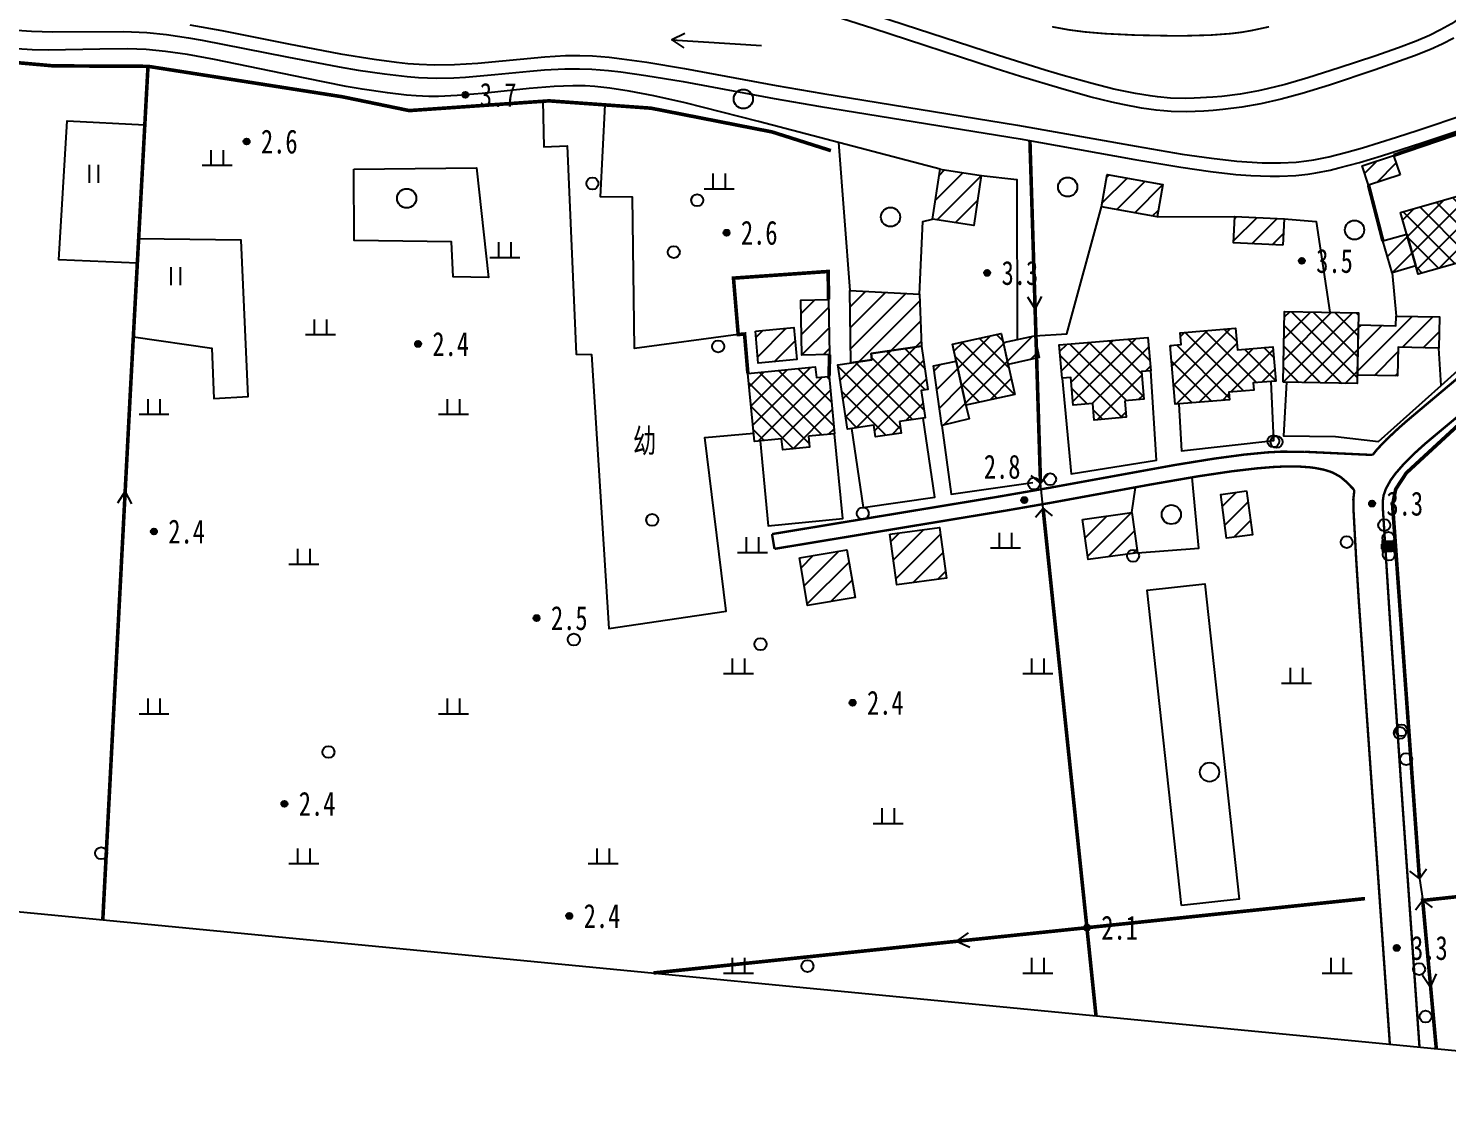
# Model space of a CAD drawing. Header units: metres. Extents: x 494039 to 619385, y 3351420 to 3402703.
# Drawn here: x 590308.2 to 590545.1, y 3392370.4 to 3392551 of the extents above; entities that cross this region are included whole.
import ezdxf
from ezdxf.enums import TextEntityAlignment as Align

# ---------------------------------------------------------------- set-up
doc = ezdxf.new("R2010")
doc.units = ezdxf.units.M
for name, pattern in [('2180', [0]), ('2430', [0]), ('2450', [0]), ('8521', [0]), ('9610', [0])]:
    doc.linetypes.add(name, pattern=pattern)
for name, color, linetype in [('210100', 130, 'Continuous'), ('220200', 130, 'Continuous'), ('220900', 130, '2180'), ('261301', 141, 'Continuous'), ('310300', 8, 'Continuous'), ('310500', 8, 'Continuous'), ('380201', 8, '2430'), ('380202', 8, '2450'), ('420500', 8, 'Continuous'), ('510301', 8, 'Continuous'), ('510402', 8, 'Continuous'), ('720100', 8, 'Continuous'), ('760201', 8, '8521'), ('810100', 8, '9610'), ('810302', 8, 'Continuous'), ('810501', 8, 'Continuous'), ('810502', 8, 'Continuous'), ('810600', 8, 'Continuous'), ('范围线', 8, 'Continuous')]:
    doc.layers.add(name, color=color, linetype=linetype)
doc.layers.add('710101', color=8, linetype='Continuous', lineweight=0)
pattern_1 = [(45, (0, 0), (-1.767766953, 1.767766953), []), (135, (0, 0), (-1.767766953, -1.767766953), [])]
pattern_2 = [(45, (0, 0), (-1.767766953, 1.767766953), [])]

# ---------------------------------------------------------------- blocks, each defined once
blk = doc.blocks.new('gc170')
at = {"linetype": 'Continuous'}
blk.add_circle((0, 0), 0.5, dxfattribs=at)
blk = doc.blocks.new('gu')
at = {"flags": 128}
for points in [[(3.75, 0), (-3.75, 0)], [(2.71, -0.6), (3.75, 0), (3.75, 0), (2.71, 0.6)]]:
    blk.add_lwpolyline(points, dxfattribs=at)
blk = doc.blocks.new('p_point')
for radius in [0.25, 0.2, 0.15, 0.1, 0.05]:
    blk.add_circle((0, 0), radius)
blk.add_point((0, 0))
blk = doc.blocks.new('vm')
at = {"linetype": 'Continuous'}
for p, q in [((-0.5, 0), (-0.5, 1.3)), ((0.5, 1.3), (0.5, 0)), ((1.25, 0), (-1.25, 0))]:
    blk.add_line(p, q, dxfattribs=at)
blk = doc.blocks.new('v1')
blk.add_circle((0, 0), 0.8)
blk = doc.blocks.new('ve')
at = {"color": 0, "linetype": 'Continuous'}
for p, q in [((-0.4, 1.5), (-0.4, 0)), ((0.4, 0), (0.4, 1.5))]:
    blk.add_line(p, q, dxfattribs=at)
blk = doc.blocks.new('1-3&1-4')
at = {"layer": '310300', "linetype": 'Continuous'}
h = blk.add_hatch(dxfattribs=at)
h.set_pattern_fill('ANSI31', color=8, scale=20, style=0)
h.set_pattern_definition(pattern_2)
h.paths.add_polyline_path([(590537.2778, 3392526.6155), (590532.0159, 3392524.882), (590530.9537, 3392528.1062), (590536.2157, 3392529.8397)])
h = blk.add_hatch(dxfattribs=at)
h.set_pattern_fill('ANSI31', color=8, scale=20, style=0)
h.set_pattern_definition(pattern_2)
h.paths.add_polyline_path([(590460.4734, 3392527.5184), (590467.3419, 3392526.4799), (590466.082, 3392518.1474), (590459.2136, 3392519.1859)])
h = blk.add_hatch(dxfattribs=at)
h.set_pattern_fill('ANSI31', color=8, scale=20, style=0)
h.set_pattern_definition(pattern_2)
h.paths.add_polyline_path([(590496.7136, 3392519.5897), (590487.4151, 3392521.2455), (590488.3773, 3392526.6491), (590497.6758, 3392524.9933)])
h = blk.add_hatch(dxfattribs=at)
h.set_pattern_fill('ANSI31', color=8, scale=20, style=0)
h.set_pattern_definition(pattern_2)
h.paths.add_polyline_path([(590517.7128, 3392514.8444), (590509.4767, 3392515.242), (590509.69, 3392519.6584), (590517.926, 3392519.2608)])
h = blk.add_hatch(dxfattribs=at)
h.set_pattern_fill('ANSI31', color=8, scale=20, style=0)
h.set_pattern_definition(pattern_2)
h.paths.add_polyline_path([(590538.3982, 3392516.7062), (590539.9259, 3392511.376), (590535.9399, 3392510.2336), (590534.4122, 3392515.5638)])
h = blk.add_hatch(dxfattribs=at)
h.set_pattern_fill('ANSI31', color=8, scale=20, style=0)
h.set_pattern_definition(pattern_2)
h.paths.add_polyline_path([(590445.5414, 3392495.206), (590445.411, 3392507.3021), (590457.029, 3392506.6835), (590457.3443, 3392497.9919), (590448.9434, 3392496.768), (590449.0956, 3392495.7238)])
h = blk.add_hatch(dxfattribs=at)
h.set_pattern_fill('ANSI31', color=8, scale=20, style=0)
h.set_pattern_definition(pattern_2)
h.paths.add_polyline_path([(590441.8512, 3392505.7843), (590442.0239, 3392496.606), (590437.3626, 3392496.5183), (590437.1899, 3392505.6966)])
h = blk.add_hatch(dxfattribs=at)
h.set_pattern_fill('ANSI31', color=8, scale=20, style=0)
h.set_pattern_definition(pattern_2)
h.paths.add_polyline_path([(590530.316, 3392501.5341), (590536.5975, 3392501.4117), (590536.6287, 3392503.016), (590543.8569, 3392502.8752), (590543.7558, 3392497.6849), (590536.9453, 3392497.8176), (590536.8522, 3392493.0399), (590530.153, 3392493.1705)])
h = blk.add_hatch(dxfattribs=at)
h.set_pattern_fill('ANSI31', color=8, scale=20, style=0)
h.set_pattern_definition(pattern_2)
h.paths.add_polyline_path([(590429.6144, 3392500.4911), (590436.0433, 3392501.0893), (590436.541, 3392495.7417), (590430.1121, 3392495.1435)])
h = blk.add_hatch(dxfattribs=at)
h.set_pattern_fill('ANSI31', color=8, scale=20, style=0)
h.set_pattern_definition(pattern_2)
h.paths.add_polyline_path([(590471.8317, 3392494.9519), (590471.0314, 3392498.5847), (590476.2309, 3392499.7301), (590477.0312, 3392496.0973)])
h = blk.add_hatch(dxfattribs=at)
h.set_pattern_fill('ANSI31', color=8, scale=20, style=0)
h.set_pattern_definition(pattern_2)
h.paths.add_polyline_path([(590463.1534, 3392495.5129), (590464.7766, 3392488.1446), (590465.3426, 3392485.872), (590460.7668, 3392484.7322), (590459.3904, 3392494.7133)])
h = blk.add_hatch(dxfattribs=at)
h.set_pattern_fill('ANSI31', color=8, scale=20, style=0)
h.set_pattern_definition(pattern_2)
h.paths.add_polyline_path([(590511.6602, 3392473.8309), (590512.6414, 3392466.4971), (590508.32, 3392465.919), (590507.3389, 3392473.2528)])
h = blk.add_hatch(dxfattribs=at)
h.set_pattern_fill('ANSI31', color=8, scale=20, style=0)
h.set_pattern_definition(pattern_2)
h.paths.add_polyline_path([(590484.2544, 3392469.0719), (590492.4932, 3392470.202), (590493.4133, 3392463.4941), (590485.1745, 3392462.3641)])
h = blk.add_hatch(dxfattribs=at)
h.set_pattern_fill('ANSI31', color=8, scale=20, style=0)
h.set_pattern_definition(pattern_2)
h.paths.add_polyline_path([(590452.0588, 3392466.607), (590460.3515, 3392467.7512), (590461.5195, 3392459.2864), (590453.2268, 3392458.1422)])
h = blk.add_hatch(dxfattribs=at)
h.set_pattern_fill('ANSI31', color=8, scale=20, style=0)
h.set_pattern_definition(pattern_2)
h.paths.add_polyline_path([(590436.9799, 3392462.6514), (590444.9118, 3392464.0065), (590446.273, 3392456.0389), (590438.3411, 3392454.6838)])
at = {"layer": '310500', "linetype": 'Continuous'}
h = blk.add_hatch(dxfattribs=at)
h.set_pattern_fill('ANSI37', color=8, scale=20, style=0)
h.set_pattern_definition(pattern_1)
h.paths.add_polyline_path([(590551.3377, 3392524.32), (590552.8393, 3392519.0807), (590551.9572, 3392518.8279), (590553.0974, 3392514.8496), (590548.2828, 3392513.4697), (590548.5984, 3392512.3685), (590540.3214, 3392509.9962), (590537.3639, 3392520.3149)])
h = blk.add_hatch(dxfattribs=at)
h.set_pattern_fill('ANSI37', color=8, scale=20, style=0)
h.set_pattern_definition(pattern_1)
h.paths.add_polyline_path([(590517.7418, 3392491.9802), (590517.9722, 3392503.8046), (590530.3555, 3392503.5632), (590530.1251, 3392491.7388)])
h = blk.add_hatch(dxfattribs=at)
h.set_pattern_fill('ANSI37', color=8, scale=20, style=0)
h.set_pattern_definition(pattern_1)
h.paths.add_polyline_path([(590472.9354, 3392489.942), (590464.7766, 3392488.1446), (590462.5337, 3392498.3259), (590470.6925, 3392500.1232)])
h = blk.add_hatch(dxfattribs=at)
h.set_pattern_fill('ANSI37', color=8, scale=20, style=0)
h.set_pattern_definition(pattern_1)
h.paths.add_polyline_path([(590491.3117, 3392488.8799), (590491.5475, 3392486.1262), (590486.1908, 3392485.6675), (590485.955, 3392488.4212), (590482.7062, 3392488.1429), (590482.3087, 3392492.7846), (590480.8281, 3392492.6578), (590480.3542, 3392498.1906), (590495.1586, 3392499.4586), (590495.6365, 3392493.8787), (590494.0839, 3392493.7457), (590494.4774, 3392489.1511)])
h = blk.add_hatch(dxfattribs=at)
h.set_pattern_fill('ANSI37', color=8, scale=20, style=0)
h.set_pattern_definition(pattern_1)
h.paths.add_polyline_path([(590498.908, 3392498.1165), (590500.7215, 3392498.2685), (590500.5587, 3392500.212), (590509.8248, 3392500.9886), (590510.1269, 3392497.3837), (590516.038, 3392497.8791), (590516.5158, 3392492.1785), (590512.7774, 3392491.8652), (590512.8777, 3392490.6676), (590508.694, 3392490.317), (590508.8003, 3392489.0482), (590499.7316, 3392488.2883)])
h = blk.add_hatch(dxfattribs=at)
h.set_pattern_fill('ANSI37', color=8, scale=20, style=0)
h.set_pattern_definition(pattern_1)
h.paths.add_polyline_path([(590453.6869, 3392485.4227), (590453.9675, 3392483.4964), (590449.6612, 3392482.869), (590449.3806, 3392484.7953), (590444.9842, 3392484.1548), (590443.4193, 3392494.8968), (590449.0956, 3392495.7238), (590448.9434, 3392496.768), (590457.3443, 3392497.9919), (590458.3965, 3392490.7699), (590457.3147, 3392490.6123), (590457.9796, 3392486.0481)])
h = blk.add_hatch(dxfattribs=at)
h.set_pattern_fill('ANSI37', color=8, scale=20, style=0)
h.set_pattern_definition(pattern_1)
h.paths.add_polyline_path([(590438.4887, 3392482.9569), (590438.6652, 3392481.15), (590434.18, 3392480.7119), (590434.0035, 3392482.5188), (590429.4771, 3392482.0767), (590428.3654, 3392493.4576), (590439.6342, 3392494.5583), (590439.8116, 3392492.7422), (590441.9182, 3392492.948), (590442.8524, 3392483.3832)])
at = {"layer": '210100', "color": 141, "linetype": 'Continuous', "flags": 128}
for points in [[(590546.2419, 3392549.4313), (590544.3398, 3392548.4279), (590542.3745, 3392547.5246), (590539.685, 3392546.4348), (590533.1199, 3392544.1187), (590525.4924, 3392541.5832), (590520.9102, 3392540.1785), (590517.4456, 3392539.2326), (590514.0168, 3392538.4461), (590510.8669, 3392537.8876), (590507.6875, 3392537.4731), (590506.0921, 3392537.3207), (590504.4953, 3392537.2074), (590501.6238, 3392537.1134), (590499.0819, 3392537.1693), (590497.8235, 3392537.2554), (590496.576, 3392537.3804), (590494.0933, 3392537.7297), (590491.0079, 3392538.3123), (590489.1641, 3392538.7213), (590485.4888, 3392539.6375), (590480.6069, 3392540.9997), (590473.917, 3392543.0257), (590469.6705, 3392544.3669), (590449.2398, 3392551.0176), (590440.3187, 3392553.8519)], [(590335.1825, 3392551.6503), (590340.5002, 3392550.6631), (590351.6525, 3392548.4452), (590360.3618, 3392546.8175), (590365.9679, 3392545.8975), (590369.7104, 3392545.3953), (590371.584, 3392545.1964), (590373.4597, 3392545.0448), (590375.9646, 3392544.9379), (590379.3683, 3392544.995), (590383.2666, 3392545.2566), (590394.487, 3392546.3033), (590397.8961, 3392546.4884), (590400.3264, 3392546.5108), (590402.4282, 3392546.4319), (590405.2255, 3392546.2087), (590407.3206, 3392545.9753), (590411.5056, 3392545.392), (590417.7755, 3392544.3441), (590433.0886, 3392541.5263), (590440.8686, 3392540.1785), (590473.3884, 3392534.9045), (590493.2365, 3392531.3609), (590500.9107, 3392530.0618), (590505.8119, 3392529.3474), (590510.0346, 3392528.8745), (590514.2387, 3392528.6171), (590517.3013, 3392528.5998), (590519.916, 3392528.7315), (590521.6482, 3392528.9147), (590522.899, 3392529.1036), (590525.3831, 3392529.6005), (590528.374, 3392530.3551), (590530.9924, 3392531.1037), (590536.6955, 3392532.8758), (590540.3039, 3392534.0547), (590556.244, 3392539.3737)]]:
    blk.add_lwpolyline(points, dxfattribs=at)
at = {"layer": '220200', "color": 141, "linetype": 'Continuous', "const_width": 0.6, "flags": 128}
for points in [[(590320.64, 3392402.2366), (590325.2689, 3392490.8463), (590328.1869, 3392544.7062), (590312.3797, 3392544.7827), (590289.492, 3392546.8128), (590274.5716, 3392547.1684), (590231.566, 3392545.3905), (590228.5869, 3392545.0223), (590217.5472, 3392543.1823), (590196.0416, 3392544.8406), (590159.8085, 3392545.9413), (590147.5892, 3392544.5724), (590143.4433, 3392543.5767), (590140.0332, 3392541.3509), (590137.7433, 3392538.1794), (590136.3702, 3392533.9629), (590136.2406, 3392530.2562), (590137.1045, 3392525.3869)], [(590328.1869, 3392544.7062), (590360.6523, 3392539.6208), (590371.8143, 3392537.3155), (590395.1648, 3392538.942), (590412.1942, 3392537.7169), (590432.4211, 3392533.7499), (590442.2352, 3392530.6322)], [(590623.6272, 3392515.6098), (590579.4558, 3392502.2357), (590559.8907, 3392496.7147), (590538.3274, 3392476.8225), (590536.5607, 3392474.1274), (590536.0319, 3392471.5241), (590540.5197, 3392409.1445)], [(590543.3335, 3392380.7469), (590541.0627, 3392405.4735), (590653.7523, 3392417.693), (590740.8743, 3392427.913), (590785.774, 3392432.6528), (590860.8236, 3392441.1885), (590908.9897, 3392446.5299), (590958.8754, 3392452.3176), (591063.9107, 3392464.0498)], [(590531.4301, 3392405.7798), (590412.6022, 3392393.3623)]]:
    blk.add_lwpolyline(points, dxfattribs=at)
at = {"layer": '220200', "color": 141, "linetype": 'Continuous', "const_width": 0.6, "elevation": 3.0563, "flags": 128}
for points in [[(590477.2381, 3392475.1261), (590475.4696, 3392532.3171)], [(590484.9896, 3392400.9268), (590477.6633, 3392470.9233)], [(590484.9896, 3392400.9268), (590486.5056, 3392386.2307)]]:
    blk.add_lwpolyline(points, dxfattribs=at)
at = {"layer": '220900', "color": 141, "linetype": 'Continuous'}
for p, q in [((590477.2381, 3392475.1261), (590475.6887, 3392476.3908)), ((590477.2381, 3392475.1261), (590478.5028, 3392476.6755)), ((590477.6633, 3392470.9233), (590476.3986, 3392469.3739)), ((590477.6633, 3392470.9233), (590479.2127, 3392469.6586)), ((590540.5197, 3392409.1445), (590538.9138, 3392410.3366)), ((590540.5197, 3392409.1445), (590541.7118, 3392410.7504)), ((590541.0627, 3392405.4735), (590539.8706, 3392403.8676)), ((590541.0627, 3392405.4735), (590542.6686, 3392404.2814))]:
    blk.add_line(p, q, dxfattribs=at)
at = {"layer": '220900', "color": 141, "linetype": '2180', "flags": 128}
for points, elevation in [([(590477.6633, 3392470.9233), (590477.2381, 3392475.1261)], 3.0563), ([(590540.5197, 3392409.1445), (590541.0627, 3392405.4735)], 2.9914)]:
    blk.add_lwpolyline(points, dxfattribs=dict(at, elevation=elevation))
at = {"layer": '310300', "color": 8, "linetype": 'Continuous', "flags": 128}
for points in [[(590537.2778, 3392526.6155), (590532.0159, 3392524.882), (590530.9537, 3392528.1062), (590536.2157, 3392529.8397)], [(590445.5414, 3392495.206), (590445.411, 3392507.3021), (590457.029, 3392506.6835), (590457.3443, 3392497.9919), (590448.9434, 3392496.768), (590449.0956, 3392495.7238)], [(590530.316, 3392501.5341), (590536.5975, 3392501.4117), (590536.6287, 3392503.016), (590543.8569, 3392502.8752), (590543.7558, 3392497.6849), (590536.9453, 3392497.8176), (590536.8522, 3392493.0399), (590530.153, 3392493.1705)], [(590463.1534, 3392495.5129), (590464.7766, 3392488.1446), (590465.3426, 3392485.872), (590460.7668, 3392484.7322), (590459.3904, 3392494.7133)], [(590511.6602, 3392473.8309), (590512.6414, 3392466.4971), (590508.32, 3392465.919), (590507.3389, 3392473.2528)]]:
    blk.add_lwpolyline(points, close=True, dxfattribs=at)
for points, elevation in [([(590460.4734, 3392527.5184), (590467.3419, 3392526.4799), (590466.082, 3392518.1474), (590459.2136, 3392519.1859)], 7.1866), ([(590496.7136, 3392519.5897), (590487.4151, 3392521.2455), (590488.3773, 3392526.6491), (590497.6758, 3392524.9933)], 6.142), ([(590517.7128, 3392514.8444), (590509.4767, 3392515.242), (590509.69, 3392519.6584), (590517.926, 3392519.2608)], 6.8424), ([(590538.3982, 3392516.7062), (590539.9259, 3392511.376), (590535.9399, 3392510.2336), (590534.4122, 3392515.5638)], 6.2488), ([(590441.8512, 3392505.7843), (590442.0239, 3392496.606), (590437.3626, 3392496.5183), (590437.1899, 3392505.6966)], 6.1976), ([(590429.6144, 3392500.4911), (590436.0433, 3392501.0893), (590436.541, 3392495.7417), (590430.1121, 3392495.1435)], 6.8431), ([(590471.8317, 3392494.9519), (590471.0314, 3392498.5847), (590476.2309, 3392499.7301), (590477.0312, 3392496.0973)], 6.7838), ([(590484.2544, 3392469.0719), (590492.4932, 3392470.202), (590493.4133, 3392463.4941), (590485.1745, 3392462.3641)], 6.2525), ([(590452.0588, 3392466.607), (590460.3515, 3392467.7512), (590461.5195, 3392459.2864), (590453.2268, 3392458.1422)], 6.1783), ([(590436.9799, 3392462.6514), (590444.9118, 3392464.0065), (590446.273, 3392456.0389), (590438.3411, 3392454.6838)], 6.1783)]:
    blk.add_lwpolyline(points, close=True, dxfattribs=dict(at, elevation=elevation))
at = {"layer": '310500', "color": 8, "linetype": 'Continuous', "flags": 128}
for points in [[(590551.3377, 3392524.32), (590552.8393, 3392519.0807), (590551.9572, 3392518.8279), (590553.0974, 3392514.8496), (590548.2828, 3392513.4697), (590548.5984, 3392512.3685), (590540.3214, 3392509.9962), (590537.3639, 3392520.3149)], [(590517.7418, 3392491.9802), (590517.9722, 3392503.8046), (590530.3555, 3392503.5632), (590530.1251, 3392491.7388)], [(590491.3117, 3392488.8799), (590491.5475, 3392486.1262), (590486.1908, 3392485.6675), (590485.955, 3392488.4212), (590482.7062, 3392488.1429), (590482.3087, 3392492.7846), (590480.8281, 3392492.6578), (590480.3542, 3392498.1906), (590495.1586, 3392499.4586), (590495.6365, 3392493.8787), (590494.0839, 3392493.7457), (590494.4774, 3392489.1511)], [(590498.908, 3392498.1165), (590500.7215, 3392498.2685), (590500.5587, 3392500.212), (590509.8248, 3392500.9886), (590510.1269, 3392497.3837), (590516.038, 3392497.8791), (590516.5158, 3392492.1785), (590512.7774, 3392491.8652), (590512.8777, 3392490.6676), (590508.694, 3392490.317), (590508.8003, 3392489.0482), (590499.7316, 3392488.2883)], [(590453.6869, 3392485.4227), (590453.9675, 3392483.4964), (590449.6612, 3392482.869), (590449.3806, 3392484.7953), (590444.9842, 3392484.1548), (590443.4193, 3392494.8968), (590449.0956, 3392495.7238), (590448.9434, 3392496.768), (590457.3443, 3392497.9919), (590458.3965, 3392490.7699), (590457.3147, 3392490.6123), (590457.9796, 3392486.0481)]]:
    blk.add_lwpolyline(points, close=True, dxfattribs=at)
for points, elevation in [([(590472.9354, 3392489.942), (590464.7766, 3392488.1446), (590462.5337, 3392498.3259), (590470.6925, 3392500.1232)], 11.1248), ([(590438.4887, 3392482.9569), (590438.6652, 3392481.15), (590434.18, 3392480.7119), (590434.0035, 3392482.5188), (590429.4771, 3392482.0767), (590428.3654, 3392493.4576), (590439.6342, 3392494.5583), (590439.8116, 3392492.7422), (590441.9182, 3392492.948), (590442.8524, 3392483.3832)], 15.1409)]:
    blk.add_lwpolyline(points, close=True, dxfattribs=dict(at, elevation=elevation))
at = {"layer": '380201', "color": 8, "linetype": '2430', "const_width": 0.6, "flags": 128}
for points, elevation in [([(590547.5689, 3392533.7073), (590536.2157, 3392529.8397)], 6.116), ([(590532.0159, 3392524.882), (590534.4122, 3392515.5638)], 6.2199), ([(590441.8512, 3392505.7843), (590441.7706, 3392510.4609), (590425.9646, 3392509.351), (590426.7538, 3392499.9333), (590427.8153, 3392500.0223), (590428.3654, 3392493.4576)], 6.1976), ([(590441.9182, 3392492.948), (590442.0239, 3392496.606)], 6.1976)]:
    blk.add_lwpolyline(points, dxfattribs=dict(at, elevation=elevation))
at = {"layer": '380202', "color": 8, "linetype": '2450', "flags": 128}
for points in [[(590544.1293, 3392491.4199), (590555.1857, 3392501.3385), (590563.3981, 3392504.4099), (590557.6351, 3392527.4772)], [(590518.3154, 3392491.969), (590517.7907, 3392483.0203), (590526.5226, 3392482.9418), (590533.6677, 3392482.0558), (590544.1293, 3392491.4199), (590543.7558, 3392497.6849)], [(590480.8281, 3392492.6578), (590482.3751, 3392476.6863), (590496.6126, 3392478.9472), (590495.6365, 3392493.8787)], [(590500.3238, 3392488.3379), (590500.7902, 3392480.5016), (590516.225, 3392482.2578), (590515.739, 3392492.1134)], [(590445.6822, 3392484.2565), (590447.6032, 3392471.0703), (590459.577, 3392472.8147), (590457.656, 3392486.0009)], [(590430.3949, 3392482.1663), (590431.7763, 3392468.0238), (590444.2338, 3392469.2407), (590442.8524, 3392483.3832)], [(590460.7668, 3392484.7322), (590462.3069, 3392473.2897), (590475.9561, 3392475.2317)]]:
    blk.add_lwpolyline(points, dxfattribs=at)
at = {"layer": '420500', "color": 8, "linetype": 'Continuous', "const_width": 0.4, "flags": 128}
for points in [[(590540.5276, 3392381.0177), (590537.7566, 3392420.5771), (590535.6454, 3392451.5048), (590534.428, 3392470.6029), (590534.4045, 3392472.1752), (590534.5319, 3392473.0881), (590534.9115, 3392474.1732), (590535.7137, 3392475.6238), (590536.4947, 3392476.702), (590537.9967, 3392478.4244), (590539.524, 3392479.9486), (590541.478, 3392481.7176), (590551.643, 3392490.2006)], [(590532.7064, 3392479.8323), (590533.4531, 3392480.7723), (590535.0227, 3392482.4164), (590537.0512, 3392484.3165), (590538.3803, 3392485.4873), (590549.5421, 3392494.8722), (590552.7232, 3392497.6614), (590555.6308, 3392500.3322), (590556.7456, 3392501.1121), (590557.8415, 3392501.6994), (590559.344, 3392502.3398), (590560.2956, 3392502.6859), (590563.6608, 3392503.7565), (590569.0614, 3392505.294), (590579.4794, 3392508.1657), (590588.422, 3392510.8763), (590605.5819, 3392516.2817), (590619.748, 3392520.8998)], [(590432.4003, 3392466.6266), (590469.9959, 3392472.8337), (590478.7356, 3392474.3513), (590499.6925, 3392478.1626), (590506.2898, 3392479.2285), (590511.2025, 3392479.8841), (590515.0944, 3392480.2629), (590517.3853, 3392480.3838), (590521.3796, 3392480.3627)], [(590521.3796, 3392480.3627), (590532.7064, 3392479.8323)], [(590432.8115, 3392464.1582), (590471.3375, 3392470.5267), (590479.1613, 3392471.8852), (590495.5818, 3392474.8935), (590503.5696, 3392476.2732), (590509.1576, 3392477.1042), (590513.4825, 3392477.6083), (590516.0247, 3392477.8154), (590517.8835, 3392477.9064), (590520.3037, 3392477.9066), (590522.1713, 3392477.7787), (590522.9874, 3392477.6781), (590524.487, 3392477.3913), (590525.5964, 3392477.057), (590526.1276, 3392476.8446), (590527.3125, 3392476.188), (590528.2596, 3392475.3919), (590529.6525, 3392473.9706)], [(590535.5763, 3392381.4955), (590530.3997, 3392455.3679), (590529.957, 3392462.4098), (590529.5161, 3392470.5412), (590529.4826, 3392472.4654), (590529.6525, 3392473.9706)]]:
    blk.add_lwpolyline(points, dxfattribs=at)
at = {"layer": '420500', "color": 8, "linetype": 'Continuous', "const_width": 0.4, "elevation": 3.6693, "flags": 128}
blk.add_lwpolyline([(590432.8115, 3392464.1582), (590432.4003, 3392466.6266)], dxfattribs=at)
at = {"layer": '510402', "color": 8, "linetype": 'Continuous'}
for p, q in [((590536.5576, 3392465.0099), (590534.1584, 3392464.9497)), ((590534.1584, 3392464.9497), (590534.1778, 3392464.1772)), ((590534.1778, 3392464.1772), (590536.577, 3392464.2374)), ((590536.577, 3392464.2374), (590536.5576, 3392465.0099))]:
    blk.add_line(p, q, dxfattribs=at)
at = {"layer": '510402', "color": 8, "linetype": 'Continuous', "const_width": 2.4, "flags": 128}
blk.add_lwpolyline([(590535.3426, 3392465.5932), (590535.3928, 3392463.5939)], dxfattribs=at)
at = {"layer": '710101', "color": 8, "linetype": 'Continuous', "const_width": 0.3, "elevation": 2, "flags": 128}
blk.add_lwpolyline([(590479.1753, 3392551.3074), (590482.0038, 3392550.7902), (590484.6317, 3392550.449), (590488.0496, 3392550.1583), (590493.1845, 3392549.9118), (590498.8884, 3392549.803), (590501.7346, 3392549.8107), (590505.7045, 3392549.9234), (590509.0822, 3392550.1739), (590510.7569, 3392550.3834), (590512.4241, 3392550.6661), (590515.4054, 3392551.3047)], dxfattribs=at)
at = {"layer": '760201', "color": 8, "linetype": '8521', "flags": 128}
for points in [[(590538.8791, 3392824.2735), (590537.9593, 3392822.5073), (590537.5443, 3392821.4876), (590537.405, 3392821.0252), (590537.256, 3392820.1956), (590537.2547, 3392819.0946), (590537.4145, 3392818.2168), (590537.7547, 3392817.2295), (590539.3168, 3392813.9781), (590539.8502, 3392812.6153), (590540.0655, 3392811.9265), (590540.3844, 3392810.5411), (590540.484, 3392809.8474), (590540.5519, 3392808.4647), (590540.448, 3392807.2334), (590540.1174, 3392805.7994), (590539.6319, 3392804.3842), (590538.4385, 3392801.2544), (590538.0807, 3392799.9887), (590537.8732, 3392798.5784), (590537.8619, 3392797.3321), (590537.9219, 3392796.5475), (590538.1661, 3392794.9721), (590538.3753, 3392794.027), (590538.9811, 3392791.8385), (590541.4624, 3392784.3369), (590542.3529, 3392781.4201), (590542.7165, 3392780.0477), (590543.2372, 3392777.6822), (590543.6252, 3392775.2815), (590543.7632, 3392774.0741), (590543.9033, 3392771.8979), (590543.8921, 3392769.9694), (590543.8309, 3392769.0104), (590543.5881, 3392767.1373), (590543.1569, 3392765.0717), (590541.4134, 3392758.4678), (590541.0237, 3392756.5196), (590540.7576, 3392754.4458), (590540.5862, 3392751.6576), (590540.5556, 3392749.9052), (590540.7284, 3392741.4458), (590540.7416, 3392738.7758), (590540.5979, 3392734.3461), (590540.4337, 3392731.5841), (590539.2882, 3392716.7034), (590539.0667, 3392712.293), (590539.0067, 3392708.9403), (590539.082, 3392703.3326), (590539.2046, 3392699.8259), (590539.5664, 3392692.8126), (590540.06, 3392685.8062), (590540.6467, 3392679.5162), (590541.3463, 3392673.9835), (590544.2979, 3392655.7439), (590545.0702, 3392650.1223), (590546.0161, 3392641.7533), (590548.6115, 3392615.8415), (590549.6053, 3392607.3601), (590550.5407, 3392600.7293), (590553.2034, 3392585.1476), (590553.8563, 3392580.6175), (590554.2749, 3392576.5796), (590554.456, 3392572.8217), (590554.4422, 3392569.5542), (590554.2383, 3392566.0021), (590553.9795, 3392563.8786), (590553.8076, 3392562.9108), (590553.4258, 3392561.3263), (590552.7719, 3392559.4918), (590552.1851, 3392558.3042), (590551.407, 3392557.0443), (590550.9741, 3392556.44), (590550.0316, 3392555.2881), (590549.5259, 3392554.7429), (590548.4543, 3392553.7213), (590546.9896, 3392552.5626), (590545.8501, 3392551.7992), (590544.0641, 3392550.772), (590542.2051, 3392549.8584), (590539.9687, 3392548.9011), (590537.024, 3392547.7897), (590533.0483, 3392546.4215), (590527.0994, 3392544.4292), (590521.8688, 3392542.7662), (590518.1093, 3392541.6887), (590515.07, 3392540.9339), (590513.6188, 3392540.6224), (590510.5874, 3392540.085), (590507.5273, 3392539.6863), (590505.9916, 3392539.54), (590502.9181, 3392539.3635), (590501.3838, 3392539.3404), (590498.9384, 3392539.4107), (590496.7861, 3392539.5983), (590495.5595, 3392539.7542), (590493.1172, 3392540.152), (590489.4743, 3392540.9147), (590485.8492, 3392541.8177), (590481.0343, 3392543.1625), (590478.0326, 3392544.0565), (590470.2489, 3392546.4905), (590449.8637, 3392553.1316), (590440.9514, 3392555.9621), (590434.8134, 3392557.7819), (590426.0456, 3392560.2002), (590420.5937, 3392561.9634), (590420.0528, 3392562.0982), (590419.0939, 3392562.2493), (590418.2651, 3392562.2513), (590417.4112, 3392562.073), (590416.7033, 3392561.756), (590414.877, 3392560.6941), (590413.8705, 3392560.3161), (590412.8309, 3392560.1151), (590411.4305, 3392560.0362), (590370.752, 3392561.97), (590362.1165, 3392562.5187), (590356.6629, 3392562.978), (590345.7385, 3392564.0803), (590329.0206, 3392565.8741), (590321.3481, 3392566.6505), (590313.675, 3392567.3907), (590301.8092, 3392568.4446), (590293.5746, 3392569.0309), (590277.8113, 3392569.8261), (590272.9348, 3392570.202), (590269.158, 3392570.6296), (590266.833, 3392570.9842), (590261.0315, 3392572.0951), (590258.3894, 3392572.5257), (590256.5102, 3392572.7367), (590253.5175, 3392572.9224), (590249.6522, 3392572.9696), (590247.499, 3392572.9324), (590235.8283, 3392572.4392), (590226.1163, 3392572.1297), (590219.062, 3392571.9741), (590205.843, 3392571.7874), (590200.5569, 3392571.7692), (590193.51, 3392571.8511), (590188.8835, 3392572.0141), (590181.3945, 3392572.4348), (590173.3767, 3392573.0371), (590166.4389, 3392573.7014), (590159.6557, 3392574.5412), (590153.4244, 3392575.4657), (590147.7832, 3392576.4417), (590143.2967, 3392577.3558), (590139.9563, 3392578.1584), (590138.2969, 3392578.6112), (590135.2034, 3392579.5883), (590133.0677, 3392580.4062), (590131.3358, 3392581.1944), (590130.4913, 3392581.6323), (590129.1764, 3392582.404), (590127.814, 3392583.3578), (590126.5788, 3392584.4502), (590125.761, 3392585.3866), (590124.9545, 3392586.55), (590124.5946, 3392587.1644), (590123.9489, 3392588.4471), (590123.2994, 3392590.016), (590122.9689, 3392590.9387), (590122.17, 3392593.5341), (590121.6536, 3392595.4385), (590118.4978, 3392607.8842), (590115.0061, 3392621.221), (590114.3955, 3392623.7712), (590113.5742, 3392627.6126), (590112.9467, 3392631.3148), (590112.4451, 3392635.3072), (590111.9386, 3392640.8233), (590111.404, 3392648.8733), (590110.4933, 3392666.3941), (590109.6977, 3392683.8974), (590109.3911, 3392693.1148), (590109.3103, 3392700.4984), (590109.4177, 3392705.0168), (590109.6416, 3392708.2347), (590109.9577, 3392710.7957), (590110.1759, 3392712.0697), (590110.5966, 3392713.97), (590110.8562, 3392714.9144), (590111.3746, 3392716.4783), (590111.6972, 3392717.2924), (590112.2236, 3392718.3903), (590113.0133, 3392719.5912), (590113.6057, 3392720.2245), (590114.1966, 3392720.6943), (590114.9598, 3392721.1514), (590115.9109, 3392721.5721), (590117.1871, 3392721.9762), (590118.9294, 3392722.3592), (590120.3571, 3392722.6018), (590123.3258, 3392723.0053), (590125.5293, 3392723.2336), (590129.8941, 3392723.5529), (590132.7817, 3392723.693), (590139.2408, 3392723.8773), (590144.2456, 3392723.9469), (590167.9128, 3392724.0947), (590175.4074, 3392724.177), (590184.9572, 3392724.3771), (590190.3296, 3392724.5908), (590206.3631, 3392725.5605), (590208.7332, 3392725.6596), (590212.8727, 3392725.7377), (590216.4089, 3392725.6591), (590218.1711, 3392725.5483), (590219.7899, 3392725.3919), (590222.464, 3392725.0165), (590226.0171, 3392724.3574), (590236.2206, 3392722.1823), (590238.0025, 3392721.8558), (590240.6851, 3392721.4496), (590242.0155, 3392721.298), (590244.6205, 3392721.1046), (590248.1093, 3392721.0192), (590251.6059, 3392721.0911), (590255.1009, 3392721.2972), (590256.8447, 3392721.4485), (590260.3182, 3392721.8532), (590262.0447, 3392722.1123), (590265.0984, 3392722.6813), (590270.5273, 3392723.801), (590274.0543, 3392724.3478), (590278.451, 3392724.8393), (590281.3432, 3392725.1018), (590299.3508, 3392726.4976), (590307.0617, 3392727.1754), (590312.8213, 3392727.8231), (590315.7867, 3392728.2345), (590318.7461, 3392728.7441), (590320.6695, 3392729.2072), (590322.0446, 3392729.6549), (590322.7013, 3392729.9193), (590323.7382, 3392730.4309), (590324.5061, 3392730.9132), (590325.2093, 3392731.4699), (590325.838, 3392732.1105), (590326.3815, 3392732.8453), (590326.9007, 3392733.838), (590327.2847, 3392734.9374), (590327.5307, 3392736.1047), (590327.6339, 3392737.3023), (590327.5877, 3392738.4929), (590327.3835, 3392739.6391), (590327.0849, 3392740.5329), (590326.7567, 3392741.1917), (590326.2277, 3392741.9253), (590325.6127, 3392742.5048), (590324.9707, 3392742.9446), (590324.5565, 3392743.1706), (590323.6832, 3392743.5413), (590322.8545, 3392743.7901), (590321.8656, 3392743.9794), (590321.2065, 3392744.0477), (590319.8887, 3392744.0633), (590317.9131, 3392743.8379), (590315.9382, 3392743.3921), (590313.6349, 3392742.6974), (590310.0157, 3392741.4861), (590307.7123, 3392740.8058), (590306.3958, 3392740.5017), (590270.3963, 3392736.254), (590241.0312, 3392731.9126), (590234.0976, 3392732.7561), (590229.2587, 3392736.5592), (590227.198, 3392739.5724), (590227.1096, 3392746.6448), (590227.5292, 3392779.8786), (590225.591, 3392781.4358), (590217.2244, 3392780.3904), (590216.4067, 3392779.7169), (590215.2591, 3392766.5358), (590214.0078, 3392753.7788), (590213.1582, 3392750.4596), (590210.3526, 3392744.1045), (590208.0244, 3392741.4678), (590205.5294, 3392739.8948), (590191.6229, 3392736.3852), (590172.9714, 3392736.5938), (590164.9809, 3392736.3521), (590116.631, 3392735.735), (590114.6492, 3392736.7035), (590113.1475, 3392738.4906), (590108.5068, 3392749.3792), (590107.3375, 3392754.0679), (590103.969, 3392774.1331), (590101.6074, 3392788.6083), (590101.3644, 3392798.7716), (590102.3811, 3392812.9567), (590102.8498, 3392848.6184), (590101.9934, 3392872.6758), (590101.5744, 3392878.6508), (590098.1154, 3392892.4966), (590097.0933, 3392900.5523), (590096.6656, 3392916.6283), (590097.4013, 3392920.3764), (590098.1629, 3392925.5703), (590098.3117, 3392927.8481), (590097.8866, 3392933.19), (590099.2079, 3392939.4941), (590100.9573, 3392941.5518), (590121.2715, 3392945.9555), (590124.768, 3392947.27), (590125.5936, 3392948.0604), (590126.5754, 3392950.4367), (590129.1349, 3392950.8137)], [(590222.8888, 3392411.6695), (590222.5119, 3392414.3813), (590221.5375, 3392423.9152), (590221.3009, 3392425.9672), (590220.8326, 3392429.2318), (590220.3682, 3392431.6613), (590220.1132, 3392432.7559), (590219.3948, 3392435.3474), (590217.2458, 3392442.228), (590216.6399, 3392444.5407), (590216.1626, 3392447.0718), (590215.9464, 3392449.2096), (590215.8733, 3392450.5801), (590215.7557, 3392456.0842), (590215.6327, 3392458.6078), (590214.1387, 3392474.8995), (590213.9236, 3392476.9373), (590213.5327, 3392479.7565), (590213.0691, 3392482.1183), (590212.6674, 3392483.6513), (590212.1696, 3392485.1404), (590211.8777, 3392485.8651), (590211.1915, 3392487.2669), (590210.7897, 3392487.9403), (590210.1421, 3392488.8602), (590209.322, 3392489.8224), (590207.9266, 3392491.119), (590206.6075, 3392492.0515), (590205.9626, 3392492.421), (590204.6215, 3392493.0516), (590202.5074, 3392493.7749), (590201.5375, 3392494.0272), (590199.558, 3392494.4329), (590196.7838, 3392494.8304), (590195.0083, 3392495.0187), (590189.3238, 3392495.4502), (590182.9637, 3392495.7446), (590176.1479, 3392495.915), (590170.3186, 3392495.9337), (590166.9784, 3392495.8735), (590151.8558, 3392495.4392), (590149.136, 3392495.4218), (590146.3223, 3392495.4922), (590144.4775, 3392495.6736), (590142.9838, 3392495.9622), (590141.6893, 3392496.3668), (590140.3309, 3392497.0011), (590139.2252, 3392497.6849), (590137.6676, 3392498.9078), (590136.2366, 3392500.3189), (590134.8105, 3392502.0533), (590133.698, 3392503.7249), (590132.7733, 3392505.4572), (590132.0018, 3392507.2466), (590131.3545, 3392509.0806), (590130.7277, 3392511.2637), (590130.1515, 3392513.8011), (590129.7039, 3392516.3706), (590129.306, 3392519.6854), (590129.104, 3392522.8837), (590129.0603, 3392526.0859), (590129.1748, 3392529.28), (590129.4235, 3392532.058), (590129.7732, 3392534.4181), (590130.2835, 3392536.7497), (590130.7356, 3392538.2829), (590131.3644, 3392539.9541), (590132.4018, 3392542.0835), (590133.2166, 3392543.4322), (590134.127, 3392544.7006), (590134.6184, 3392545.2975), (590135.8153, 3392546.5286), (590136.39, 3392547.0175), (590137.1626, 3392547.583), (590138.254, 3392548.2442), (590139.405, 3392548.8134), (590140.9124, 3392549.4154), (590142.8005, 3392550.0043), (590144.7524, 3392550.4745), (590147.4193, 3392550.9531), (590150.1222, 3392551.2941), (590153.4153, 3392551.5539), (590155.9296, 3392551.6577), (590158.427, 3392551.7006), (590163.3877, 3392551.6635), (590167.0893, 3392551.5672), (590178.1492, 3392551.1149), (590212.5173, 3392549.4477), (590216.7448, 3392549.3417), (590217.9607, 3392549.4001), (590219.8174, 3392549.626), (590220.9931, 3392549.8333), (590225.1807, 3392550.7115), (590227.5876, 3392551.1234), (590230.3996, 3392551.4415), (590232.1642, 3392551.5772), (590237.1225, 3392551.8043), (590243.5111, 3392552.0063), (590247.1752, 3392552.1908), (590263.6877, 3392553.3044), (590268.6361, 3392553.5022), (590271.3843, 3392553.5226), (590273.8186, 3392553.4667), (590278.6859, 3392553.1976), (590285.9853, 3392552.5798), (590303.0228, 3392550.9606), (590308.7106, 3392550.5735), (590312.2865, 3392550.4507), (590324.1543, 3392550.5152), (590327.985, 3392550.3572), (590331.2971, 3392550.0113), (590334.9267, 3392549.4603), (590337.2318, 3392549.0503), (590351.3578, 3392546.263), (590360.137, 3392544.6231), (590363.2755, 3392544.0889), (590367.6735, 3392543.4269), (590371.449, 3392542.9876), (590373.3396, 3392542.8345), (590376.3504, 3392542.7216), (590379.2687, 3392542.7845), (590381.2173, 3392542.8964), (590386.0947, 3392543.3169), (590391.9507, 3392543.8915), (590394.389, 3392544.0932), (590397.7985, 3392544.2779), (590400.229, 3392544.2999), (590402.3158, 3392544.2214), (590405.0932, 3392544), (590407.1734, 3392543.7685), (590411.3288, 3392543.19), (590417.5542, 3392542.1499), (590432.7583, 3392539.3511), (590440.5221, 3392538.0055), (590473.8464, 3392532.5953), (590492.976, 3392529.1761), (590500.6914, 3392527.8701), (590505.6186, 3392527.1508), (590509.8634, 3392526.6736), (590512.3892, 3392526.4874), (590515.5728, 3392526.3795), (590517.1638, 3392526.3854), (590519.8826, 3392526.5089), (590521.9087, 3392526.717), (590523.2062, 3392526.9131), (590525.5999, 3392527.3873), (590527.0641, 3392527.7342), (590530.5183, 3392528.6707), (590534.1965, 3392529.7762), (590540.9416, 3392531.9488), (590556.9597, 3392537.2931), (590577.5553, 3392544.7341), (590580.413, 3392545.8861), (590584.8674, 3392547.7648), (590594.5698, 3392551.1691), (590607.0383, 3392555.7602), (590612.7641, 3392557.6483), (590615.2397, 3392558.5904)], [(590460.4734, 3392527.5184), (590430.1629, 3392535.5203), (590417.9241, 3392538.5921), (590412.643, 3392539.783), (590408.5669, 3392540.571), (590405.297, 3392541.0679), (590402.8384, 3392541.3261), (590401.1957, 3392541.4256), (590399.1176, 3392541.4555), (590395.993, 3392541.3417), (590391.8177, 3392541.0012), (590383.9795, 3392540.1711), (590379.8027, 3392539.8176), (590376.6759, 3392539.6861), (590375.1155, 3392539.6866), (590372.9831, 3392539.7745), (590371.3863, 3392539.8974), (590368.1979, 3392540.2552), (590363.9542, 3392540.8967), (590361.3051, 3392541.3615), (590354.4262, 3392542.7032), (590339.2772, 3392545.8561), (590334.8048, 3392546.6635), (590331.135, 3392547.19), (590327.8834, 3392547.4935), (590324.7847, 3392547.6094), (590320.119, 3392547.5841), (590311.5481, 3392547.4266), (590308.825, 3392547.4721), (590306.3071, 3392547.601), (590301.9092, 3392547.9807), (590299.3993, 3392548.255), (590285.6096, 3392549.9292), (590281.2198, 3392550.3391), (590277.4531, 3392550.5426), (590275.2179, 3392550.5711), (590271.1903, 3392550.4841), (590268.5031, 3392550.3602), (590254.5598, 3392549.52), (590237.2305, 3392548.9427), (590232.7833, 3392548.671), (590230.2807, 3392548.4434), (590228.536, 3392548.21), (590226.9274, 3392547.8397), (590222.4406, 3392546.4881), (590220.8212, 3392546.138), (590218.9885, 3392545.8997), (590217.88, 3392545.8209), (590215.6472, 3392545.7784), (590212.6461, 3392545.8999), (590210.7613, 3392546.047), (590202.6027, 3392546.9028), (590196.0156, 3392547.4707), (590187.0763, 3392548.0531), (590178.7558, 3392548.4532), (590173.4171, 3392548.6076), (590170.0175, 3392548.6411), (590163.2169, 3392548.5691), (590160.2955, 3392548.4822), (590154.9138, 3392548.2083), (590150.9637, 3392547.8737), (590148.9709, 3392547.6439), (590146.24, 3392547.2246), (590144.33, 3392546.798), (590142.8576, 3392546.3437), (590141.629, 3392545.84), (590140.6335, 3392545.3123), (590139.8531, 3392544.7933), (590139.3301, 3392544.377), (590138.5144, 3392543.6032), (590137.6944, 3392542.6568), (590137.2801, 3392542.107), (590136.1333, 3392540.2868), (590135.1137, 3392538.1732), (590134.7548, 3392537.2681), (590134.1396, 3392535.4225), (590133.8794, 3392534.4845), (590133.4474, 3392532.583), (590133.2128, 3392531.2348), (590133.0012, 3392529.593), (590132.8891, 3392528.3531), (590132.7711, 3392525.8591), (590132.7608, 3392524.6083), (590132.8315, 3392522.1069), (590133.0231, 3392519.6166), (590133.1662, 3392518.3797), (590133.5569, 3392515.9319), (590134.1079, 3392513.5333), (590134.5821, 3392511.9718), (590135.0609, 3392510.6845), (590135.7502, 3392509.1574), (590136.1708, 3392508.343), (590137.5978, 3392505.9743), (590138.6714, 3392504.4564), (590139.9218, 3392502.9024), (590140.8592, 3392501.9203), (590142.133, 3392500.8711), (590143.0941, 3392500.2936), (590144.1419, 3392499.827), (590144.7222, 3392499.621), (590146.4262, 3392499.1684), (590148.183, 3392498.8742), (590150.2466, 3392498.6949), (590152.916, 3392498.6539), (590156.1934, 3392498.7865), (590164.4855, 3392499.2975), (590170.9169, 3392499.5098), (590174.4197, 3392499.5716), (590181.4192, 3392499.5891), (590184.3342, 3392499.5445), (590188.997, 3392499.3769), (590192.4162, 3392499.1457), (590194.4175, 3392498.9608), (590196.4153, 3392498.7386), (590199.8975, 3392498.2499), (590202.7341, 3392497.7339), (590208.7418, 3392496.421), (590212.2788, 3392495.8099), (590217.0117, 3392495.0825)]]:
    blk.add_lwpolyline(points, dxfattribs=at)
at = {"layer": '810100', "color": 8, "linetype": '9610', "flags": 128}
for points in [[(590394.1032, 3392538.8681), (590394.284, 3392531.2453), (590398.18, 3392531.441), (590399.6781, 3392496.6732), (590402.2631, 3392496.6169), (590405.1291, 3392450.8409), (590424.7348, 3392453.781), (590421.1714, 3392482.7709), (590429.3413, 3392483.4669)], [(590476.2309, 3392499.7301), (590481.6454, 3392500.0647), (590487.4151, 3392521.2455)], [(590457.029, 3392506.6835), (590457.5747, 3392518.8265), (590459.2136, 3392519.1859)], [(590517.926, 3392519.2608), (590523.2681, 3392518.8166), (590525.5588, 3392503.6567)]]:
    blk.add_lwpolyline(points, dxfattribs=at)
for points, elevation in [([(590426.7538, 3392499.9333), (590409.4628, 3392497.6032), (590409.0866, 3392522.8389), (590403.7453, 3392522.9065), (590404.5287, 3392538.2684)], 3.1987), ([(590326.4065, 3392511.8438), (590313.3155, 3392512.4125), (590314.6634, 3392535.6199), (590327.6582, 3392534.9477)], 3.448), ([(590443.4796, 3392531.9825), (590445.411, 3392507.3021)], 3.448), ([(590467.3419, 3392526.4799), (590473.2807, 3392525.8125), (590473.3613, 3392499.0979)], 5.1005), ([(590496.7136, 3392519.5897), (590509.69, 3392519.6584)], 4.8334), ([(590325.7409, 3392499.5578), (590338.8503, 3392497.6337), (590339.2047, 3392489.2827), (590344.9072, 3392489.5854), (590343.7454, 3392515.7138), (590326.6276, 3392515.9246)], 3.448), ([(590535.9399, 3392510.2336), (590536.6287, 3392503.016)], 5.0115), ([(590493.4133, 3392463.4941), (590503.6683, 3392464.2944), (590502.5784, 3392476.095)], 3.448), ([(590492.4932, 3392470.202), (590493.0758, 3392474.3867)], 3.448)]:
    blk.add_lwpolyline(points, dxfattribs=dict(at, elevation=elevation))
at = {"layer": '810100', "color": 8, "linetype": '9610', "elevation": 3.448, "flags": 128}
for points in [[(590362.579, 3392527.5379), (590383.0746, 3392527.7744), (590385.0291, 3392509.4719), (590379.1282, 3392509.5761), (590378.8891, 3392515.3874), (590362.6082, 3392515.6445)], [(590500.7798, 3392404.6153), (590495.0507, 3392457.2613), (590504.6748, 3392458.3086), (590510.4038, 3392405.6626)]]:
    blk.add_lwpolyline(points, close=True, dxfattribs=at)
at = {"layer": '范围线', "color": 8, "flags": 128}
blk.add_lwpolyline([(580974.9971, 3398172.2884), (580158.1729, 3397748.7629), (583102.2681, 3395406.1495), (589376.9328, 3392493.3034), (594318.9563, 3392016.403), (594002.9657, 3392059.9931), (593709.5027, 3392110.274), (593489.39, 3392154.2585), (593446.55, 3392164.1073), (593184.0367, 3392224.4585), (592856.0894, 3392311.9807), (592630.9821, 3392379.424), (592345.2786, 3392474.0542), (592112.8421, 3392558.6278), (591835.9381, 3392668.5492), (591571.4074, 3392783.2499), (591303.4331, 3392909.9936), (591275.2655, 3392923.316), (591065.2798, 3393031.2284), (591019.813, 3393054.5939), (590886.2864, 3393127.1825), (590776.1303, 3393189.2284), (589711.9005, 3393302.4152), (583546.9224, 3396125.8295)], close=True, dxfattribs=at)
at = {"layer": '261301', "color": 141, "linetype": 'Continuous', "xscale": 2, "yscale": 2}
for p, rotation in [((590423.1609, 3392548.663, 1), 176.3105727176569), ((590476.1075, 3392511.689, 3.0563), 271.7710709644033), ((590323.9866, 3392466.2994, 2.9138), 87.00937076856682), ((590541.7039, 3392398.4919, 3.1877), 275.2489247808475), ((590470.6843, 3392399.4319, 2.9138), 185.9649115656113)]:
    blk.add_blockref('gu', p, dxfattribs=dict(at, rotation=rotation))
at = {"layer": '510301', "color": 8, "linetype": 'Continuous', "xscale": 2, "yscale": 2}
for p in [(590419.9088, 3392522.3444, 3.1638), (590415.9797, 3392513.6954, 3.1341), (590423.4097, 3392497.9495, 9.5371), (590516.1224, 3392482.129, 3.7648), (590516.6529, 3392481.9992, 3.7648), (590476.1509, 3392475.0452, 3.75), (590478.8272, 3392475.7779, 3.75), (590447.5556, 3392470.0745, 3.7203), (590534.6469, 3392468.122, 3.5276), (590528.3675, 3392465.2803, 3.7648), (590492.6906, 3392462.9962, 3.7722), (590399.3038, 3392449.0238, 3.5422), (590430.4779, 3392448.2535, 3.5422), (590537.2569, 3392433.4337, 3.7811), (590537.5114, 3392433.8667, 3.7811), (590358.328, 3392430.2496, 3.5867), (590538.2971, 3392429.0717, 3.7811), (590320.3691, 3392413.3533, 3.6312), (590438.3226, 3392394.516, 3.4697), (590540.4618, 3392394.0057, 3.8879), (590541.5565, 3392386.0824, 3.8701)]:
    blk.add_blockref('gc170', p, dxfattribs=at)
at = {"layer": '510402', "color": 8, "linetype": 'Continuous', "xscale": 2, "yscale": 2}
for p in [(590535.3329, 3392465.9795), (590535.4025, 3392463.2076)]:
    blk.add_blockref('gc170', p, dxfattribs=at)
at = {"layer": '720100', "color": 8, "linetype": 'Continuous', "xscale": 2, "yscale": 2, "zscale": 2}
for p in [(590381.2001, 3392539.9523, 3.7211), (590344.6525, 3392532.1541, 2.5997), (590424.8088, 3392516.9309, 2.5926), (590520.8798, 3392512.2272, 3.5128), (590468.3361, 3392510.2211, 3.2739), (590373.2846, 3392498.3586, 2.3616), (590474.5227, 3392472.308, 2.7688), (590532.6107, 3392471.7138, 3.2863), (590329.1827, 3392467.0573, 2.4056), (590393.0807, 3392452.6149, 2.5065), (590445.8627, 3392438.4771, 2.432), (590350.9675, 3392421.6058, 2.428), (590398.5507, 3392402.8843, 2.4449), (590484.9896, 3392400.9268, 2.1479), (590536.7185, 3392397.5455, 3.3191)]:
    blk.add_blockref('p_point', p, dxfattribs=at)
at = {"layer": '810302', "color": 8, "linetype": 'Continuous', "xscale": 2, "yscale": 2}
for p in [(590339.7244, 3392528.1321, 3.8042), (590423.568, 3392524.2017, 3.8042), (590387.8017, 3392512.7548, 3.8042), (590357.0033, 3392499.858, 3.8042), (590329.193, 3392486.5617), (590379.193, 3392486.5617), (590471.4024, 3392464.2557, 3.8042), (590354.193, 3392461.5617), (590429.1633, 3392463.4986, 3.8042), (590426.7886, 3392443.2841), (590476.7886, 3392443.2841), (590519.9903, 3392441.6731, 3.8042), (590329.193, 3392436.5617), (590379.193, 3392436.5617), (590451.7886, 3392418.2841), (590354.193, 3392411.5617), (590404.193, 3392411.5617), (590426.7886, 3392393.2841), (590476.7886, 3392393.2841), (590526.7886, 3392393.2841)]:
    blk.add_blockref('vm', p, dxfattribs=at)
at = {"layer": '810501', "color": 8, "linetype": 'Continuous', "xscale": 2, "yscale": 2}
for p in [(590427.6046, 3392539.2503, 3.6854), (590481.775, 3392524.5526, 3.6854), (590371.3887, 3392522.6685, 3.6854), (590452.1946, 3392519.5461, 3.6854), (590529.6862, 3392517.3904, 3.6854), (590499.0827, 3392469.883, 3.448), (590505.4616, 3392426.8911, 3.448)]:
    blk.add_blockref('v1', p, dxfattribs=at)
at = {"layer": '810502', "color": 8, "linetype": 'Continuous', "xscale": 2, "yscale": 2}
for p in [(590402.3983, 3392525.1436, 3.6854), (590412.3938, 3392468.9817)]:
    blk.add_blockref('gc170', p, dxfattribs=at)
at = {"layer": '810600', "color": 8, "linetype": 'Continuous', "xscale": 2, "yscale": 2}
for p in [(590319.1439, 3392525.2571, 3.8042), (590332.7956, 3392508.1906, 3.8042)]:
    blk.add_blockref('ve', p, dxfattribs=at)
at = {"color": 8, "linetype": 'Continuous', "width": 0.75}
blk.add_text('幼', height=4, dxfattribs=at).set_placement((590411.1297, 3392482.2639), align=Align.MIDDLE)
at = {"layer": '720100', "color": 8, "width": 0.75}
for s, p in [('3.7', (590383.6001, 3392539.9523, 3.7211)), ('2.6', (590347.0525, 3392532.1541, 2.5997)), ('2.6', (590427.2088, 3392516.9309, 2.5926)), ('3.5', (590523.2798, 3392512.2272, 3.5128)), ('3.3', (590470.7361, 3392510.2211, 3.2739)), ('2.4', (590375.6846, 3392498.3586, 2.3616)), ('2.8', (590467.7717, 3392477.877, 2.7688)), ('3.3', (590535.0107, 3392471.7138, 3.2863)), ('2.4', (590331.5827, 3392467.0573, 2.4056)), ('2.5', (590395.4807, 3392452.6149, 2.5065)), ('2.4', (590448.2627, 3392438.4771, 2.432)), ('2.4', (590353.3675, 3392421.6058, 2.428)), ('2.4', (590400.9507, 3392402.8843, 2.4449)), ('2.1', (590487.3896, 3392400.9268, 2.1479)), ('3.3', (590539.1185, 3392397.5455, 3.3191))]:
    blk.add_text(s, height=4, dxfattribs=at).set_placement(p, align=Align.MIDDLE_LEFT)

msp = doc.modelspace()

# ---------------------------------------------------------------- block references
msp.add_blockref('1-3&1-4', (0, 0))

doc.saveas('drawing.dxf')
